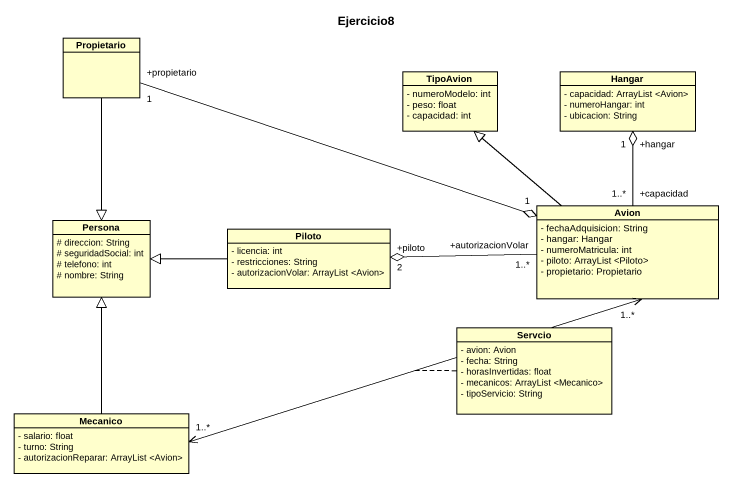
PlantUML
@startuml
title Ejercicio8
hide circle
hide empty members
skinparam classAttributeIconSize 0
class Propietario
class TipoAvion {
  - numeroModelo: int
  - peso: float
  - capacidad: int
}
class Hangar {
  - capacidad: ArrayList <Avion>
  - numeroHangar: int
  - ubicacion: String
}
class Persona {
  # direccion: String
  # seguridadSocial: int
  # telefono: int
  # nombre: String
}
class Piloto {
  - licencia: int
  - restricciones: String
  - autorizacionVolar: ArrayList <Avion>
}
class Avion {
  - fechaAdquisicion: String
  - hangar: Hangar
  - numeroMatricula: int
  - piloto: ArrayList <Piloto>
  - propietario: Propietario
}
class Servcio {
  - avion: Avion
  - fecha: String
  - horasInvertidas: float
  - mecanicos: ArrayList <Mecanico>
  - tipoServicio: String
}
class Mecanico {
  - salario: float
  - turno: String
  - autorizacionReparar: ArrayList <Avion>
}
Propietario --|> Persona
Propietario "+propietario\n1" -right-o "1" Avion
Piloto -left-|> Persona
Avion -up-|> TipoAvion
Avion "+capacidad\n1..*" -up-o "+hangar\n1" Hangar
Avion "+autorizacionVolar\n1..*" -left-o "+piloto\n2" Piloto
Mecanico -up-|> Persona
Mecanico "1..*" <-right-> "1..*" Avion
(Mecanico, Avion) .. Servcio
@enduml
